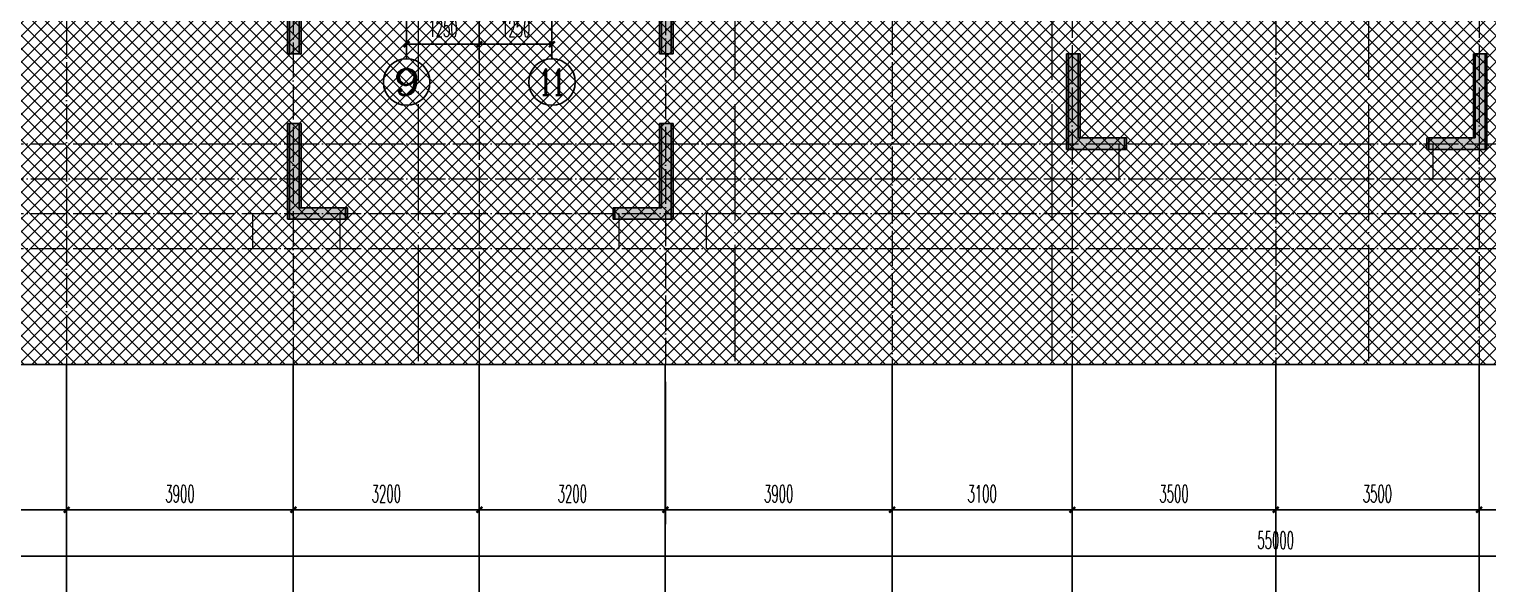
# Model space of a CAD drawing. Extents: x 27938 to 650306, y -92720 to 1524912.
# Drawn here: x 278073 to 303166, y 734355 to 743904 of the extents above; entities that cross this region are included whole.
import ezdxf
from ezdxf.enums import TextEntityAlignment as Align

# ---------------------------------------------------------------- set-up
doc = ezdxf.new("R2010")
doc.units = 0
doc.header["$LTSCALE"] = 1000
doc.header["$MEASUREMENT"] = 0
doc.linetypes.add('DOTE', pattern=[2.42, 2, -0.2, 0.02, -0.2])
for name, color, linetype in [('AXIS', 3, 'Continuous'), ('AXIS_TEXT', 4, 'Continuous'), ('COLUMN', 9, 'Continuous')]:
    doc.layers.add(name, color=color, linetype=linetype)
for name, color, linetype, lineweight in [('DOTE', 19, 'DOTE', 9), ('PUB_HATCH', 8, 'Continuous', 9), ('填充', 251, 'Continuous', 5)]:
    doc.layers.add(name, color=color, linetype=linetype, lineweight=lineweight)
doc.styles.add('_TCH_AXIS', font='COMPLEX', dxfattribs={"bigfont": 'GBCBIG'})
doc.styles.add('_TCH_DIM_T3', font='SIMPLEX.shx', dxfattribs={"width": 0.494118, "bigfont": 'GBCBIG.shx'})
doc.styles.add('COMPLEX', font='COMPLEX')
doc.dimstyles.new('_TCH_ARCH&&100', dxfattribs={"dimtxt": 297.5, "dimasz": 100, "dimexe": 250, "dimexo": 300, "dimgap": 126.25, "dimtad": 1, "dimdec": 0, "dimzin": 0, "dimdsep": 46, "dimtxsty": '_TCH_DIM_T3', "dimblk": 'ARCHTICK', "dimcen": 0.09, "dimclrt": 4, "dimazin": 2, "dimtfac": 1, "dimtdec": 0, "dimtix": 1, "dimtmove": 2, "dimatfit": 3, "dimfxl": 1, "dimtolj": 1, "dimtzin": 0, "dimarcsym": 0})

# ---------------------------------------------------------------- blocks, each defined once
blk = doc.blocks.new('GDRDADWDAD')
at = {"layer": 'DOTE', "linetype": 'DOTE', "ltscale": 0.3}
for p, q in [((278717, 690157), (278717, 671157)), ((292917, 690157), (292917, 671157)), ((299517, 690157), (299517, 671157)), ((282617, 681057), (282617, 671157)), ((289017, 681057), (289017, 671157)), ((296017, 679557), (296017, 671157)), ((303017, 679557), (303017, 671157)), ((285817, 677457), (285817, 671157)), ((270117, 674957), (328917, 674957)), ((296817, 674957), (296817, 674357)), ((302217, 674957), (302217, 674357)), ((270117, 674357), (328917, 674357)), ((270117, 673757), (328917, 673757)), ((281917, 673757), (281917, 673157)), ((283417, 673757), (283417, 673157)), ((288217, 673757), (288217, 673157)), ((289717, 673757), (289717, 673157)), ((270117, 673157), (328917, 673157))]:
    blk.add_line(p, q, dxfattribs=at)
blk = doc.blocks.new('gdfgdgdgr')
at = {"layer": 'PUB_HATCH'}
for points in [[(487877, 523364), (487877, 525014), (487677, 525014), (487677, 523364)], [(494078, 523364), (494278, 523364), (494278, 525014), (494078, 525014)], [(502078, 521914), (501278, 521914), (501278, 523364), (501078, 523364), (501078, 521714), (502078, 521714)], [(507278, 521914), (507278, 521714), (508278, 521714), (508278, 523364), (508078, 523364), (508078, 521914)], [(488677, 520714), (487877, 520714), (487877, 522164), (487677, 522164), (487677, 520514), (488677, 520514)], [(493278, 520714), (493278, 520514), (494278, 520514), (494278, 522164), (494078, 522164), (494078, 520714)]]:
    blk.add_hatch(color=256, dxfattribs=at).paths.add_polyline_path(points)
at = {"layer": 'COLUMN', "color": 8}
for p, q in [((487677, 525014), (487677, 523364)), ((487877, 523364), (487877, 525014)), ((494078, 525014), (494078, 523364)), ((494278, 523364), (494278, 525014)), ((487677, 523364), (487877, 523364)), ((494078, 523364), (494278, 523364)), ((501278, 523364), (501078, 523364)), ((501078, 523364), (501078, 521714)), ((501278, 521914), (501278, 523364)), ((508278, 523364), (508078, 523364)), ((508078, 523364), (508078, 521914)), ((508278, 521714), (508278, 523364)), ((487877, 522164), (487677, 522164)), ((487677, 522164), (487677, 520514)), ((487877, 520714), (487877, 522164)), ((494278, 522164), (494078, 522164)), ((494078, 522164), (494078, 520714)), ((494278, 520514), (494278, 522164)), ((501078, 521714), (502078, 521714)), ((502078, 521914), (501278, 521914)), ((502078, 521714), (502078, 521914)), ((507278, 521914), (507278, 521714)), ((508078, 521914), (507278, 521914)), ((507278, 521714), (508278, 521714)), ((488677, 520714), (487877, 520714)), ((488677, 520514), (488677, 520714)), ((493278, 520714), (493278, 520514)), ((494078, 520714), (493278, 520714)), ((487677, 520514), (488677, 520514)), ((493278, 520514), (494278, 520514))]:
    blk.add_line(p, q, dxfattribs=at)
blk = doc.blocks.new('A$C47B31F67')
at = {"layer": '填充'}
h = blk.add_hatch(dxfattribs=at)
h.set_pattern_fill('ANSI37', color=8, scale=100, style=0)
h.set_pattern_definition([(45, (0, 0), (-112.2532, 112.2532), []), (135, (0, 0), (-112.2532, -112.2532), [])])
h.paths.add_polyline_path([(127448, -31360), (127448, -32860), (129998, -32860), (129998, -35060), (129998, -35060), (129998, -36060), (133248, -36060), (133248, -40760), (127398, -40760), (127398, -41360), (124498, -41360), (124498, -39259), (124448, -39260), (124448, -36060), (124448, -36059), (124448, -31360)], flags=16)
h.paths.add_polyline_path([(97048, -31360), (97048, -32860), (94548, -32860), (94548, -35060), (97048, -35060), (97048, -37460), (91248, -37460), (91248, -40760), (97098, -40760), (97098, -41360), (99998, -41360), (99998, -39259), (100148, -39260), (100148, -36060), (100048, -36059), (100048, -31360)], flags=16)
h.paths.add_polyline_path([(82848, -28460), (141648, -28460), (141648, -47460), (82848, -47460)])
blk = doc.blocks.new('_ArchTick')
at = {"color": 0, "linetype": 'ByBlock', "const_width": 0.4}
blk.add_lwpolyline([(-0.5, -0.5), (0.5, 0.5)], dxfattribs=at)
blk = doc.blocks.new('*D601')
at = {"layer": 'AXIS', "color": 0, "lineweight": -2}
for p, q in [((284567, 744130), (284567, 743394)), ((285817, 744130), (285817, 743394)), ((284567, 743644), (285817, 743644))]:
    blk.add_line(p, q, dxfattribs=at)
at = {"layer": 'Defpoints', "color": 0}
for p in [(284567, 744430), (285817, 744430), (285817, 743644)]:
    blk.add_point(p, dxfattribs=at)
at = {"layer": 'AXIS', "color": 0, "lineweight": -2, "xscale": 100, "yscale": 100, "zscale": 100, "rotation": 180}
blk.add_blockref('_ArchTick', (284567, 743644), dxfattribs=at)
at = {"layer": 'AXIS', "color": 0, "lineweight": -2, "xscale": 100, "yscale": 100, "zscale": 100}
blk.add_blockref('_ArchTick', (285817, 743644), dxfattribs=at)
at = {"layer": 'AXIS', "color": 4, "insert": (285192, 743919), "char_height": 297.5, "attachment_point": 5, "style": '_TCH_DIM_T3'}
blk.add_mtext('\\A1;1250', dxfattribs=at)
blk = doc.blocks.new('*D602')
at = {"layer": 'AXIS', "color": 0, "lineweight": -2}
for p, q in [((285817, 744130), (285817, 743394)), ((287067, 744130), (287067, 743394)), ((285817, 743644), (287067, 743644))]:
    blk.add_line(p, q, dxfattribs=at)
at = {"layer": 'Defpoints', "color": 0}
for p in [(285817, 744430), (287067, 744430), (287067, 743644)]:
    blk.add_point(p, dxfattribs=at)
at = {"layer": 'AXIS', "color": 0, "lineweight": -2, "xscale": 100, "yscale": 100, "zscale": 100, "rotation": 180}
blk.add_blockref('_ArchTick', (285817, 743644), dxfattribs=at)
at = {"layer": 'AXIS', "color": 0, "lineweight": -2, "xscale": 100, "yscale": 100, "zscale": 100}
blk.add_blockref('_ArchTick', (287067, 743644), dxfattribs=at)
at = {"layer": 'AXIS', "color": 4, "insert": (286442, 743919), "char_height": 297.5, "attachment_point": 5, "style": '_TCH_DIM_T3'}
blk.add_mtext('\\A1;1250', dxfattribs=at)
blk = doc.blocks.new('*D610')
at = {"layer": 'AXIS', "color": 0, "lineweight": -2}
for p, q in [((303017, 737830), (303017, 735380)), ((306117, 737830), (306117, 735380)), ((303017, 735630), (306117, 735630))]:
    blk.add_line(p, q, dxfattribs=at)
at = {"layer": 'Defpoints', "color": 0}
for p in [(303017, 738130), (306117, 738130), (306117, 735630)]:
    blk.add_point(p, dxfattribs=at)
at = {"layer": 'AXIS', "color": 0, "lineweight": -2, "xscale": 100, "yscale": 100, "zscale": 100, "rotation": 180}
blk.add_blockref('_ArchTick', (303017, 735630), dxfattribs=at)
at = {"layer": 'AXIS', "color": 0, "lineweight": -2, "xscale": 100, "yscale": 100, "zscale": 100}
blk.add_blockref('_ArchTick', (306117, 735630), dxfattribs=at)
at = {"layer": 'AXIS', "color": 4, "insert": (304567, 735905), "char_height": 297.5, "attachment_point": 5, "style": '_TCH_DIM_T3'}
blk.add_mtext('\\A1;3100', dxfattribs=at)
blk = doc.blocks.new('*D611')
at = {"layer": 'AXIS', "color": 0, "lineweight": -2}
for p, q in [((299517, 737830), (299517, 735380)), ((303017, 737830), (303017, 735380)), ((299517, 735630), (303017, 735630))]:
    blk.add_line(p, q, dxfattribs=at)
at = {"layer": 'Defpoints', "color": 0}
for p in [(299517, 738130), (303017, 738130), (303017, 735630)]:
    blk.add_point(p, dxfattribs=at)
at = {"layer": 'AXIS', "color": 0, "lineweight": -2, "xscale": 100, "yscale": 100, "zscale": 100, "rotation": 180}
blk.add_blockref('_ArchTick', (299517, 735630), dxfattribs=at)
at = {"layer": 'AXIS', "color": 0, "lineweight": -2, "xscale": 100, "yscale": 100, "zscale": 100}
blk.add_blockref('_ArchTick', (303017, 735630), dxfattribs=at)
at = {"layer": 'AXIS', "color": 4, "insert": (301267, 735905), "char_height": 297.5, "attachment_point": 5, "style": '_TCH_DIM_T3'}
blk.add_mtext('\\A1;3500', dxfattribs=at)
blk = doc.blocks.new('*D656')
at = {"layer": 'AXIS', "color": 0, "lineweight": -2}
for p, q in [((275617, 737830), (275617, 735380)), ((278717, 737830), (278717, 735380)), ((275617, 735630), (278717, 735630))]:
    blk.add_line(p, q, dxfattribs=at)
at = {"layer": 'Defpoints', "color": 0}
for p in [(275617, 738130), (278717, 738130), (278717, 735630)]:
    blk.add_point(p, dxfattribs=at)
at = {"layer": 'AXIS', "color": 0, "lineweight": -2, "xscale": 100, "yscale": 100, "zscale": 100, "rotation": 180}
blk.add_blockref('_ArchTick', (275617, 735630), dxfattribs=at)
at = {"layer": 'AXIS', "color": 0, "lineweight": -2, "xscale": 100, "yscale": 100, "zscale": 100}
blk.add_blockref('_ArchTick', (278717, 735630), dxfattribs=at)
at = {"layer": 'AXIS', "color": 4, "insert": (277167, 735905), "char_height": 297.5, "attachment_point": 5, "style": '_TCH_DIM_T3'}
blk.add_mtext('\\A1;3100', dxfattribs=at)
blk = doc.blocks.new('*D657')
at = {"layer": 'AXIS', "color": 0, "lineweight": -2}
for p, q in [((278717, 737830), (278717, 735380)), ((282617, 737830), (282617, 735380)), ((278717, 735630), (282617, 735630))]:
    blk.add_line(p, q, dxfattribs=at)
at = {"layer": 'Defpoints', "color": 0}
for p in [(278717, 738130), (282617, 738130), (282617, 735630)]:
    blk.add_point(p, dxfattribs=at)
at = {"layer": 'AXIS', "color": 0, "lineweight": -2, "xscale": 100, "yscale": 100, "zscale": 100, "rotation": 180}
blk.add_blockref('_ArchTick', (278717, 735630), dxfattribs=at)
at = {"layer": 'AXIS', "color": 0, "lineweight": -2, "xscale": 100, "yscale": 100, "zscale": 100}
blk.add_blockref('_ArchTick', (282617, 735630), dxfattribs=at)
at = {"layer": 'AXIS', "color": 4, "insert": (280667, 735905), "char_height": 297.5, "attachment_point": 5, "style": '_TCH_DIM_T3'}
blk.add_mtext('\\A1;3900', dxfattribs=at)
blk = doc.blocks.new('*D658')
at = {"layer": 'AXIS', "color": 0, "lineweight": -2}
for p, q in [((282617, 737830), (282617, 735380)), ((285817, 737830), (285817, 735380)), ((282617, 735630), (285817, 735630))]:
    blk.add_line(p, q, dxfattribs=at)
at = {"layer": 'Defpoints', "color": 0}
for p in [(282617, 738130), (285817, 738130), (285817, 735630)]:
    blk.add_point(p, dxfattribs=at)
at = {"layer": 'AXIS', "color": 0, "lineweight": -2, "xscale": 100, "yscale": 100, "zscale": 100, "rotation": 180}
blk.add_blockref('_ArchTick', (282617, 735630), dxfattribs=at)
at = {"layer": 'AXIS', "color": 0, "lineweight": -2, "xscale": 100, "yscale": 100, "zscale": 100}
blk.add_blockref('_ArchTick', (285817, 735630), dxfattribs=at)
at = {"layer": 'AXIS', "color": 4, "insert": (284217, 735905), "char_height": 297.5, "attachment_point": 5, "style": '_TCH_DIM_T3'}
blk.add_mtext('\\A1;3200', dxfattribs=at)
blk = doc.blocks.new('*D659')
at = {"layer": 'AXIS', "color": 0, "lineweight": -2}
for p, q in [((285817, 737830), (285817, 735380)), ((289017, 737830), (289017, 735380)), ((285817, 735630), (289017, 735630))]:
    blk.add_line(p, q, dxfattribs=at)
at = {"layer": 'Defpoints', "color": 0}
for p in [(285817, 738130), (289017, 738130), (289017, 735630)]:
    blk.add_point(p, dxfattribs=at)
at = {"layer": 'AXIS', "color": 0, "lineweight": -2, "xscale": 100, "yscale": 100, "zscale": 100, "rotation": 180}
blk.add_blockref('_ArchTick', (285817, 735630), dxfattribs=at)
at = {"layer": 'AXIS', "color": 0, "lineweight": -2, "xscale": 100, "yscale": 100, "zscale": 100}
blk.add_blockref('_ArchTick', (289017, 735630), dxfattribs=at)
at = {"layer": 'AXIS', "color": 4, "insert": (287417, 735905), "char_height": 297.5, "attachment_point": 5, "style": '_TCH_DIM_T3'}
blk.add_mtext('\\A1;3200', dxfattribs=at)
blk = doc.blocks.new('*D660')
at = {"layer": 'AXIS', "color": 0, "lineweight": -2}
for p, q in [((289017, 737830), (289017, 735380)), ((292917, 737830), (292917, 735380)), ((289017, 735630), (292917, 735630))]:
    blk.add_line(p, q, dxfattribs=at)
at = {"layer": 'Defpoints', "color": 0}
for p in [(289017, 738130), (292917, 738130), (292917, 735630)]:
    blk.add_point(p, dxfattribs=at)
at = {"layer": 'AXIS', "color": 0, "lineweight": -2, "xscale": 100, "yscale": 100, "zscale": 100, "rotation": 180}
blk.add_blockref('_ArchTick', (289017, 735630), dxfattribs=at)
at = {"layer": 'AXIS', "color": 0, "lineweight": -2, "xscale": 100, "yscale": 100, "zscale": 100}
blk.add_blockref('_ArchTick', (292917, 735630), dxfattribs=at)
at = {"layer": 'AXIS', "color": 4, "insert": (290967, 735905), "char_height": 297.5, "attachment_point": 5, "style": '_TCH_DIM_T3'}
blk.add_mtext('\\A1;3900', dxfattribs=at)
blk = doc.blocks.new('*D661')
at = {"layer": 'AXIS', "color": 0, "lineweight": -2}
for p, q in [((292917, 737830), (292917, 735380)), ((296017, 737830), (296017, 735380)), ((292917, 735630), (296017, 735630))]:
    blk.add_line(p, q, dxfattribs=at)
at = {"layer": 'Defpoints', "color": 0}
for p in [(292917, 738130), (296017, 738130), (296017, 735630)]:
    blk.add_point(p, dxfattribs=at)
at = {"layer": 'AXIS', "color": 0, "lineweight": -2, "xscale": 100, "yscale": 100, "zscale": 100, "rotation": 180}
blk.add_blockref('_ArchTick', (292917, 735630), dxfattribs=at)
at = {"layer": 'AXIS', "color": 0, "lineweight": -2, "xscale": 100, "yscale": 100, "zscale": 100}
blk.add_blockref('_ArchTick', (296017, 735630), dxfattribs=at)
at = {"layer": 'AXIS', "color": 4, "insert": (294467, 735905), "char_height": 297.5, "attachment_point": 5, "style": '_TCH_DIM_T3'}
blk.add_mtext('\\A1;3100', dxfattribs=at)
blk = doc.blocks.new('*D662')
at = {"layer": 'AXIS', "color": 0, "lineweight": -2}
for p, q in [((296017, 737830), (296017, 735380)), ((299517, 737830), (299517, 735380)), ((296017, 735630), (299517, 735630))]:
    blk.add_line(p, q, dxfattribs=at)
at = {"layer": 'Defpoints', "color": 0}
for p in [(296017, 738130), (299517, 738130), (299517, 735630)]:
    blk.add_point(p, dxfattribs=at)
at = {"layer": 'AXIS', "color": 0, "lineweight": -2, "xscale": 100, "yscale": 100, "zscale": 100, "rotation": 180}
blk.add_blockref('_ArchTick', (296017, 735630), dxfattribs=at)
at = {"layer": 'AXIS', "color": 0, "lineweight": -2, "xscale": 100, "yscale": 100, "zscale": 100}
blk.add_blockref('_ArchTick', (299517, 735630), dxfattribs=at)
at = {"layer": 'AXIS', "color": 4, "insert": (297767, 735905), "char_height": 297.5, "attachment_point": 5, "style": '_TCH_DIM_T3'}
blk.add_mtext('\\A1;3500', dxfattribs=at)
blk = doc.blocks.new('*D663')
at = {"layer": 'AXIS', "color": 0, "lineweight": -2}
for p, q in [((272017, 737830), (272017, 734580)), ((327017, 737830), (327017, 734580)), ((272017, 734830), (327017, 734830))]:
    blk.add_line(p, q, dxfattribs=at)
at = {"layer": 'Defpoints', "color": 0}
for p in [(272017, 738130), (327017, 738130), (327017, 734830)]:
    blk.add_point(p, dxfattribs=at)
at = {"layer": 'AXIS', "color": 0, "lineweight": -2, "xscale": 100, "yscale": 100, "zscale": 100, "rotation": 180}
blk.add_blockref('_ArchTick', (272017, 734830), dxfattribs=at)
at = {"layer": 'AXIS', "color": 0, "lineweight": -2, "xscale": 100, "yscale": 100, "zscale": 100}
blk.add_blockref('_ArchTick', (327017, 734830), dxfattribs=at)
at = {"layer": 'AXIS', "color": 4, "insert": (299517, 735105), "char_height": 297.5, "attachment_point": 5, "style": '_TCH_DIM_T3'}
blk.add_mtext('\\A1;55000', dxfattribs=at)
blk = doc.blocks.new('_AXISO')
blk.add_circle((0, 0), 0.5)
at = {"layer": 'AXIS_TEXT', "style": 'COMPLEX', "width": 1.041667}
blk.add_attdef('A', text='', height=0.56, dxfattribs=at).set_placement((-0.25, -0.28), (0.25, -0.28), align=Align.FIT)

msp = doc.modelspace()

# ---------------------------------------------------------------- linework, layer by layer
at = {"color": 3}
msp.add_lwpolyline([(270116.6, 757129.9), (328916.6, 757129.9), (328916.6, 738129.9), (270116.6, 738129.9)], close=True, dxfattribs=at)
at = {"color": 8}
msp.add_lwpolyline([(270149.8, 757130.3), (328949.8, 757130.3), (328949.8, 738130.3), (270149.8, 738130.3)], close=True, dxfattribs=at)
at = {"layer": 'AXIS'}
for p, q in [((284566.6, 744429.9), (284566.6, 743393.6)), ((287066.6, 744429.9), (287066.6, 743393.6)), ((278716.6, 738129.9), (278716.6, 734129.9)), ((282616.6, 738129.9), (282616.6, 734129.9)), ((285816.6, 738129.9), (285816.6, 734129.9)), ((289016.6, 738129.9), (289016.6, 734129.9)), ((292916.6, 738129.9), (292916.6, 734129.9)), ((296016.6, 738129.9), (296016.6, 734129.9)), ((299516.6, 738129.9), (299516.6, 734129.9)), ((303016.6, 738129.9), (303016.6, 734129.9))]:
    msp.add_line(p, q, dxfattribs=at)
at = {"layer": 'DOTE', "color": 5}
for p, q in [((284764.7, 757130.3), (284764.7, 738130.3)), ((290214.7, 757130.3), (290214.7, 738130.3)), ((295664.7, 757130.3), (295664.7, 738130.3)), ((301114.7, 757130.3), (301114.7, 738130.3))]:
    msp.add_line(p, q, dxfattribs=at)

# ---------------------------------------------------------------- block references
for name, p in [('GDRDADWDAD', (0, 66972.7)), ('gdfgdgdgr', (-205160.8, 220116))]:
    msp.add_blockref(name, p)
at = {"color": 8}
for name, p in [('A$C47B31F67', (187302.1, 785589.9)), ('gdfgdgdgr', (-205127.6, 220116.5))]:
    msp.add_blockref(name, p, dxfattribs=at)
at = {"layer": 'AXIS'}
ref = msp.add_blockref('_AXISO', (284566.6, 742993.6), dxfattribs=dict(at, xscale=800, yscale=800, zscale=800))
ref.add_attrib('A', '9', dxfattribs={"layer": 'AXIS_TEXT', "height": 452.5, "style": '_TCH_AXIS', "width": 1.5}).set_placement((284340.3, 742767.4), (284792.9, 742767.4), align=Align.FIT)
ref = msp.add_blockref('_AXISO', (287066.6, 742993.6), dxfattribs=dict(at, xscale=800, yscale=800, zscale=800))
ref.add_attrib('A', '11', dxfattribs={"layer": 'AXIS_TEXT', "height": 452.55, "style": '_TCH_AXIS', "width": 0.875}).set_placement((286840.3, 742767.4), (287292.9, 742767.4), align=Align.FIT)

# ---------------------------------------------------------------- dimensions: what is measured, and where the dimension line sits
for p1, p2, distance, picture, middle in [((284566.6, 744429.9), (285816.6, 744429.9), -786.3, '*D601', (285191.6, 743918.6)), ((285816.6, 744429.9), (287066.6, 744429.9), -786.3, '*D602', (286441.6, 743918.6)), ((272016.6, 738129.9), (327016.6, 738129.9), -3300, '*D663', (299516.6, 735104.9)), ((275616.6, 738129.9), (278716.6, 738129.9), -2500, '*D656', (277166.6, 735904.9)), ((278716.6, 738129.9), (282616.6, 738129.9), -2500, '*D657', (280666.6, 735904.9)), ((282616.6, 738129.9), (285816.6, 738129.9), -2500, '*D658', (284216.6, 735904.9)), ((285816.6, 738129.9), (289016.6, 738129.9), -2500, '*D659', (287416.6, 735904.9)), ((289016.6, 738129.9), (292916.6, 738129.9), -2500, '*D660', (290966.6, 735904.9)), ((292916.6, 738129.9), (296016.6, 738129.9), -2500, '*D661', (294466.6, 735904.9)), ((296016.6, 738129.9), (299516.6, 738129.9), -2500, '*D662', (297766.6, 735904.9)), ((299516.6, 738129.9), (303016.6, 738129.9), -2500, '*D611', (301266.6, 735904.9)), ((303016.6, 738129.9), (306116.6, 738129.9), -2500, '*D610', (304566.6, 735904.9))]:
    dim = msp.add_aligned_dim(p1=p1, p2=p2, distance=distance, dimstyle='_TCH_ARCH&&100', dxfattribs=at)
    dim.commit()
    dim.dimension.update_dxf_attribs({"geometry": picture, "text_midpoint": middle})

doc.saveas('drawing.dxf')
